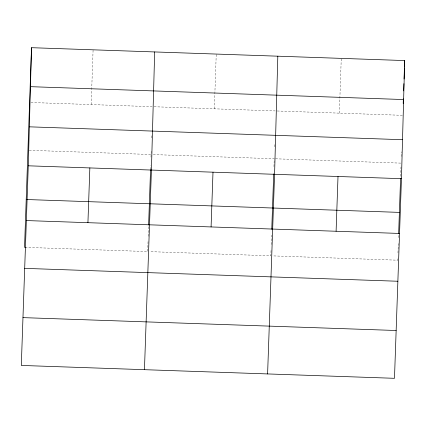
<?xml version="1.0" encoding="UTF-8"?>
<svg xmlns="http://www.w3.org/2000/svg" width="426" height="426" viewBox="0 0 426 426"><rect width="100%" height="100%" fill="white"/><g stroke="black" fill="none" stroke-linecap="round" stroke-linejoin="round"><path stroke-width="0.32" stroke-dasharray="2.13 1.6" d="M91.18 104.572L93.092 49.815M148.046 241.606L147.7 251.569L25.869 247.362M148.232 236.297L148.578 226.334M150.559 169.612L150.697 165.671M150.996 157.13L151.225 150.522M151.667 137.907L151.757 135.25M214.331 108.822L216.243 54.065M271.032 250.504L270.845 255.818L149.686 251.638M271.24 244.529L271.564 235.232M273.961 166.635L274.238 158.754L153.072 154.574M274.653 146.805L274.77 143.482M339.346 113.14L341.258 58.378M397.777 258.87L397.73 260.195L272.832 255.888M397.985 252.89L398.31 243.597M398.518 237.623L398.635 234.3M400.658 176.268L400.983 167.072M401.351 156.496L401.51 151.848M30.928 102.496L152.093 106.676M154.079 106.745L275.244 110.925M277.23 110.994L402.788 115.329M29.261 150.303L151.086 154.505M275.558 158.802L401.116 163.131"/><path stroke-width="0.64" d="M28.27 165.805L31.519 47.691L404.7 60.567L401.452 178.68L394.481 378.309L21.3 365.433L28.27 165.805L401.452 178.68M154.67 51.94L151.422 170.054L144.451 369.683M277.816 56.189L274.573 174.303L267.603 373.932M31.519 47.691L24.548 247.32L25.869 247.362M87.932 222.686L89.849 167.929M148.626 225.008L150.559 169.612M211.083 226.941L212.995 172.179M271.772 229.257L273.71 173.861M336.098 231.254L338.01 176.492M398.656 233.634L400.589 178.238M403.204 103.454L403.363 98.832M403.64 90.919L403.896 83.661M404.056 79.039L404.444 67.825M404.492 66.504L404.7 60.567M30.448 86.67L403.63 99.546M29.341 126.826L402.522 139.707M26.215 199.512L399.396 212.388M26.359 220.561L399.54 233.443M24.692 268.369L397.873 281.251M22.972 317.626L396.153 330.501"/></g></svg>
